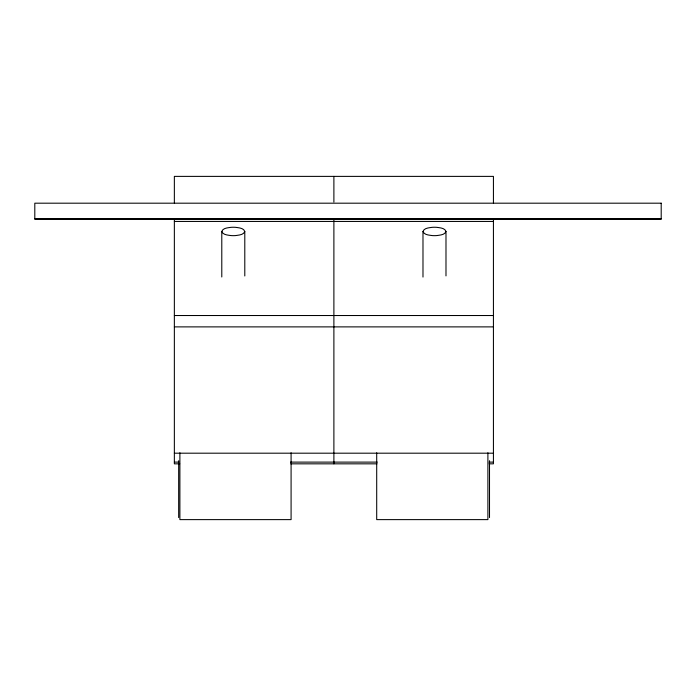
<?xml version="1.0" encoding="UTF-8"?>
<svg xmlns="http://www.w3.org/2000/svg" width="696" height="696" viewBox="0 0 696 696"><rect width="100%" height="100%" fill="white"/><g stroke="black" fill="none" stroke-linecap="round" stroke-linejoin="round"><path stroke-width="1.04" d="M422.985 277.06L422.985 231.49C424.116 227.94 428.988 227.844 432.077 227.34A21.437 14.746 0 0 1 436.749 227.331C439.881 227.827 444.727 227.896 445.988 231.411L445.988 275.903M445.988 231.411C444.866 234.961 439.994 235.057 436.897 235.561A21.437 14.746 0 0 1 432.233 235.579C429.101 235.074 424.255 235.013 422.985 231.49M221.789 276.982L221.789 231.411C223.059 227.896 227.896 227.827 231.037 227.331A21.437 14.746 0 0 1 235.7 227.34C238.798 227.844 243.67 227.94 244.792 231.49L244.792 275.973M244.792 231.49C243.53 235.013 238.685 235.074 235.544 235.579A21.437 14.746 0 0 1 230.881 235.561C227.783 235.057 222.92 234.961 221.789 231.411M34.8 218.692L661.2 218.692M174.357 221.441L493.429 221.441M174.357 315.523L493.429 315.523M174.357 326.885L493.429 326.885M174.357 453.192L493.429 453.192M174.357 462.109L178.698 462.109M290.484 462.109L377.302 462.109M489.088 462.109L493.429 462.109M179.742 463.832L174.357 463.832L174.357 218.805M290.771 463.832L377.006 463.832M489.114 463.832L493.429 463.832L493.429 218.805M493.429 203.041L493.429 176.384L174.357 176.384L174.357 203.041M489.505 460.717L489.505 517.563M487.896 452.765L487.896 519.616L376.701 519.616L376.701 452.765M333.889 176.384L333.889 202.049M333.889 219.719L333.889 461.813M333.889 462.109L333.889 463.832M291.085 452.765L291.085 519.616L179.89 519.616L179.89 452.765M178.672 460.717L178.672 517.563M661.2 203.189L34.8 203.189L34.8 219.353L661.2 219.353L661.2 203.189"/></g></svg>
